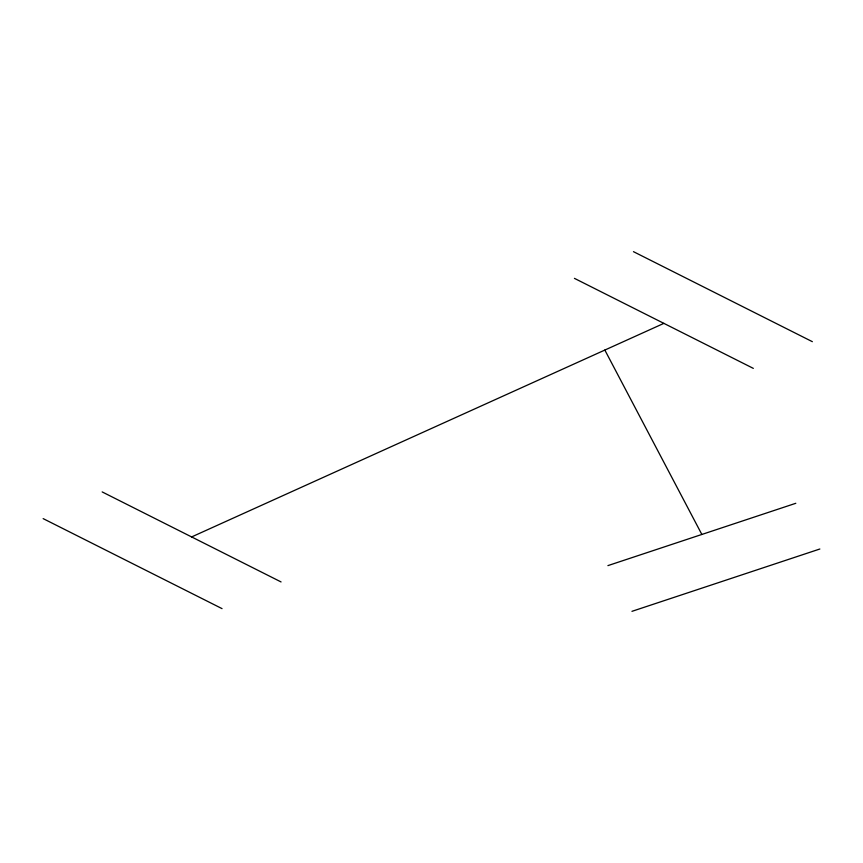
<?xml version="1.0" encoding="UTF-8"?>
<svg xmlns="http://www.w3.org/2000/svg" width="863" height="863" viewBox="0 0 863 863"><rect width="100%" height="100%" fill="white"/><g stroke="black" fill="none" stroke-linecap="round" stroke-linejoin="round"><path stroke-width="1.29" d="M191.629 536.926L663.874 323.366M607.908 565.621L795.805 503.291M631.953 611.338L819.85 549.008M633.464 251.662L812.353 341.672M574.434 278.361L753.323 368.372M102.179 491.921L281.068 581.942M43.15 518.62L222.039 608.631M604.844 350.065L701.856 534.456"/></g></svg>
